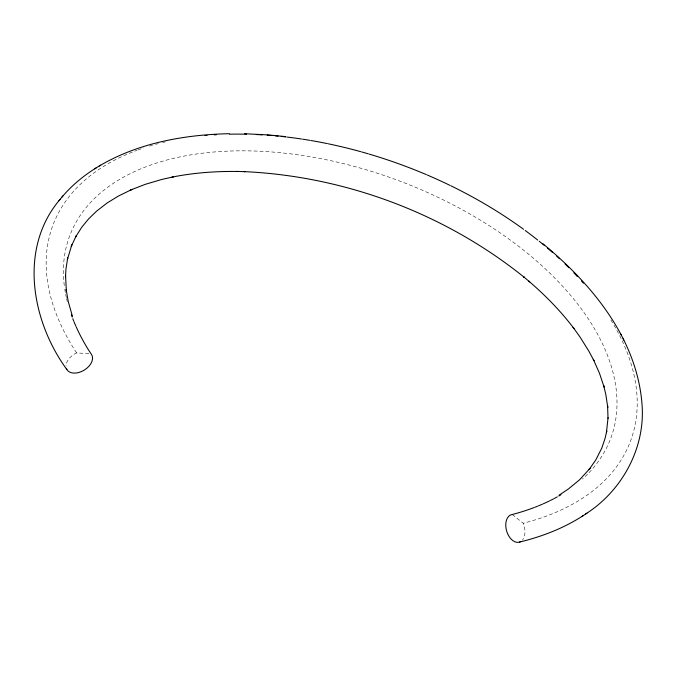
<?xml version="1.0" encoding="UTF-8"?>
<svg xmlns="http://www.w3.org/2000/svg" width="676" height="676" viewBox="0 0 676 676"><rect width="100%" height="100%" fill="white"/><g stroke="black" fill="none" stroke-linecap="round" stroke-linejoin="round"><path stroke-width="0.51" stroke-dasharray="3.38 2.54" d="M88.894 353.641L76.599 352.914L75.18 353.624A14.441 9.405 -31.1 0 0 65.978 366.046M512.281 514.504L523.19 523.258L523.765 524.72A14.297 9.118 73.9 0 1 522.489 540.023M622.157 340.797A308.298 178.692 20.5 0 1 523.182 523.249M76.616 352.923A308.298 178.692 20.5 0 1 137.025 150.292M137.963 149.945A308.298 178.692 20.5 0 1 143.684 147.959M149.557 146.092A308.298 178.692 20.5 0 1 152.556 145.205M155.598 144.343A308.298 178.692 20.5 0 1 158.226 143.642M162.679 142.509A308.298 178.692 20.5 0 1 165.392 141.867M610.867 319.934A308.298 178.692 20.5 0 1 613.487 324.303M613.994 325.173A308.298 178.692 20.5 0 1 618.751 333.876M619.638 335.609A308.298 178.692 20.5 0 1 621.751 339.935M64.288 285.585A288.846 167.04 20.5 0 1 392.714 178.481A288.846 167.04 20.5 0 1 588.255 473.462M587.554 474.18A288.846 167.04 20.5 0 1 582.467 479.03M67.347 301.724A288.846 167.04 20.5 0 1 66.611 298.691M66.383 297.677A288.846 167.04 20.5 0 1 65.555 293.637M65.369 292.632A288.846 167.04 20.5 0 1 64.558 287.596"/><path stroke-width="1.01" d="M608.02 418.376L607.58 405.794L607.766 407.459L605.814 394.395L603.643 385.464L604.09 387.044L599.502 373.321L593.3 359.319L593.984 360.73L588.923 351.25L579.966 336.927L573.087 327.345L573.932 328.477C560.75 311.078 545.397 295.395 528.852 281.191L529.663 281.867L523.427 276.628L524.213 277.278C445.171 213.701 345.208 176.183 243.901 171.611L244.898 171.636L236.718 171.442L237.766 171.467C215.754 171.172 193.666 172.786 172.059 177.112L173.428 176.816L161.801 179.453L145.416 184.286L130.358 190.1L131.812 189.483L118.173 196.192L107.349 202.834L96.6 211.132L88.556 218.956L81.779 227.204L75.399 237.301L76.219 235.84L71.259 246.385L71.833 244.83L67.38 259.5L67.693 257.911L65.935 269.276L65.496 276.983L65.555 275.419L66.366 291.086L66.18 289.59L68.234 301.504L72.383 316.106M608.054 417.717L606.431 432.657L606.769 431.026L605.003 438.631L601.834 447.994L595.674 460.153L589.075 469.558L590.055 468.333L579.535 479.816L568.322 489.044L559.187 495.119M60.054 199.378C18.387 248.21 31.476 321.193 66.873 369.544M61.955 197.088C71.614 185.596 83.325 175.895 96.051 167.969M58.981 200.679L63.029 195.786M585.754 513.937C622.224 490.649 645.614 447.698 642.006 404.155C636.978 338.372 591.534 283.692 542.482 243.402M519.599 542.059C541.983 536.617 563.86 528.218 583.219 515.611M582.028 516.405L586.962 513.135M99.262 166.009C138.293 142.906 184.337 134.693 229.172 133.696M94.648 168.831L100.648 165.155M244.636 133.73L268.516 134.946L285.585 136.611M620.34 333.437L621.05 334.797M623.086 338.718L623.804 340.096M560.97 494.722A288.846 167.04 20.5 0 1 558.765 496.007M557.278 496.843A288.846 167.04 20.5 0 1 554.261 498.482M553.5 498.88A288.846 167.04 20.5 0 1 550.416 500.451M549.63 500.84A288.846 167.04 20.5 0 1 543.276 503.797M542.473 504.152A288.846 167.04 20.5 0 1 538.383 505.876M537.555 506.206A288.846 167.04 20.5 0 1 535.054 507.194M534.217 507.515A288.846 167.04 20.5 0 1 512.281 514.504L511.284 514.706A14.297 9.118 73.9 0 0 506.983 532.088A14.297 9.118 73.9 0 0 520.655 541.586M76.134 326.728A288.846 167.04 20.5 0 0 88.404 349.779L91.581 354.596A14.441 9.405 -31.1 0 1 83.359 370.625A14.441 9.405 -31.1 0 1 66.366 368.471M75.78 325.925A288.846 167.04 20.5 0 1 74.064 321.903M73.743 321.1A288.846 167.04 20.5 0 1 72.788 318.683M72.171 317.069A288.846 167.04 20.5 0 1 71.293 314.653M204.98 135.58A308.298 178.692 20.5 0 1 207.025 135.394M214.267 134.854A308.298 178.692 20.5 0 1 216.354 134.718M229.358 134.194A308.298 178.692 20.5 0 1 246.529 134.194M256.28 134.532A308.298 178.692 20.5 0 1 262.187 134.845M267.147 135.175A308.298 178.692 20.5 0 1 272.132 135.563M275.14 135.825A308.298 178.692 20.5 0 1 278.157 136.113M281.182 136.417A308.298 178.692 20.5 0 1 286.235 136.974M287.258 137.093A308.298 178.692 20.5 0 1 301.547 139.011M302.569 139.171A308.298 178.692 20.5 0 1 309.777 140.321M310.808 140.498A308.298 178.692 20.5 0 1 327.378 143.616M328.299 143.811A308.298 178.692 20.5 0 1 360.705 151.669M361.626 151.923A308.298 178.692 20.5 0 1 368.107 153.782M369.028 154.052A308.298 178.692 20.5 0 1 426.387 174.645M427.274 175.025A308.298 178.692 20.5 0 1 450.055 185.41M450.917 185.824A308.298 178.692 20.5 0 1 523.579 229.308M525.193 230.491A308.298 178.692 20.5 0 1 537.758 240.107M539.287 241.324A308.298 178.692 20.5 0 1 544.543 245.625M547.484 248.1A308.298 178.692 20.5 0 1 552.537 252.461M556.762 256.229A308.298 178.692 20.5 0 1 559.525 258.756M565.102 264.029A308.298 178.692 20.5 0 1 568.837 267.679M573.899 272.834A308.298 178.692 20.5 0 1 577.405 276.526M581.487 280.979A308.298 178.692 20.5 0 1 583.472 283.21"/></g></svg>
